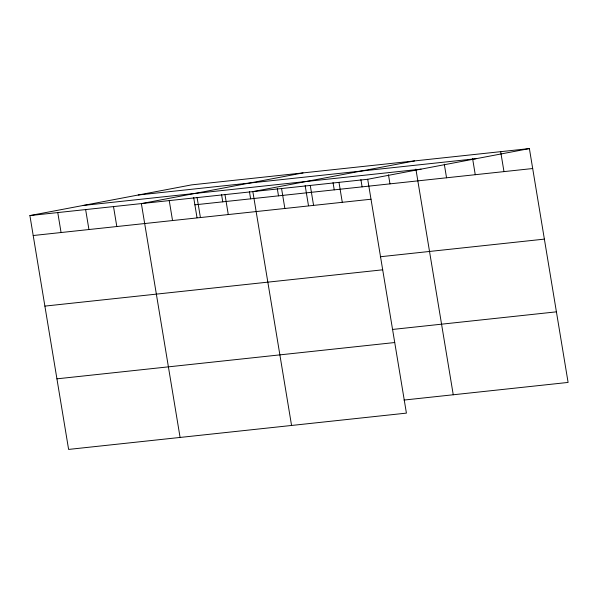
<?xml version="1.0" encoding="UTF-8"?>
<svg xmlns="http://www.w3.org/2000/svg" width="598" height="598" viewBox="0 0 598 598"><rect width="100%" height="100%" fill="white"/><g stroke="black" fill="none" stroke-linecap="round" stroke-linejoin="round"><path stroke-width="0.9" d="M29.9 215.572L367.703 179.273L406.416 413.121L68.613 449.419L29.9 215.572L191.584 184.879L529.387 148.581L568.1 382.428L404.016 400.062M303.059 172.904L141.375 203.597L180.088 437.437M414.534 160.922L252.849 191.614L291.562 425.462M367.703 179.273L529.387 148.581M138.228 195.008L476.03 158.709M83.257 205.443L421.059 169.144M194.888 204.83L532.691 168.531M33.204 235.522L371.007 199.224M380.291 256.751L544.374 239.118M44.887 306.109L382.69 269.81M392.325 329.476L556.417 311.842M56.93 378.833L394.725 342.534M500.675 151.668L503.979 171.619M472.562 158.38L475.26 174.706M444.299 164.188L446.549 177.793M415.887 169.084L453.247 394.77M388.468 174.803L389.971 183.87M360.9 179.609L362.104 186.868M338.984 182.36L342.288 202.311M333.034 182.607L334.23 189.858M310.272 185.447L313.576 205.398M305.159 185.597L308.486 205.69M281.561 188.527L284.865 208.478M277.293 188.594L278.496 195.852M249.426 191.592L250.629 198.842M224.983 194.612L228.279 214.562M221.559 194.582L222.755 201.84M197.108 197.602L200.412 217.552M193.692 197.579L197.011 217.665M169.241 200.599L172.545 220.55M113.508 206.587L116.812 226.537M85.634 209.584L88.938 229.535M57.767 212.574L61.071 232.532"/></g></svg>
